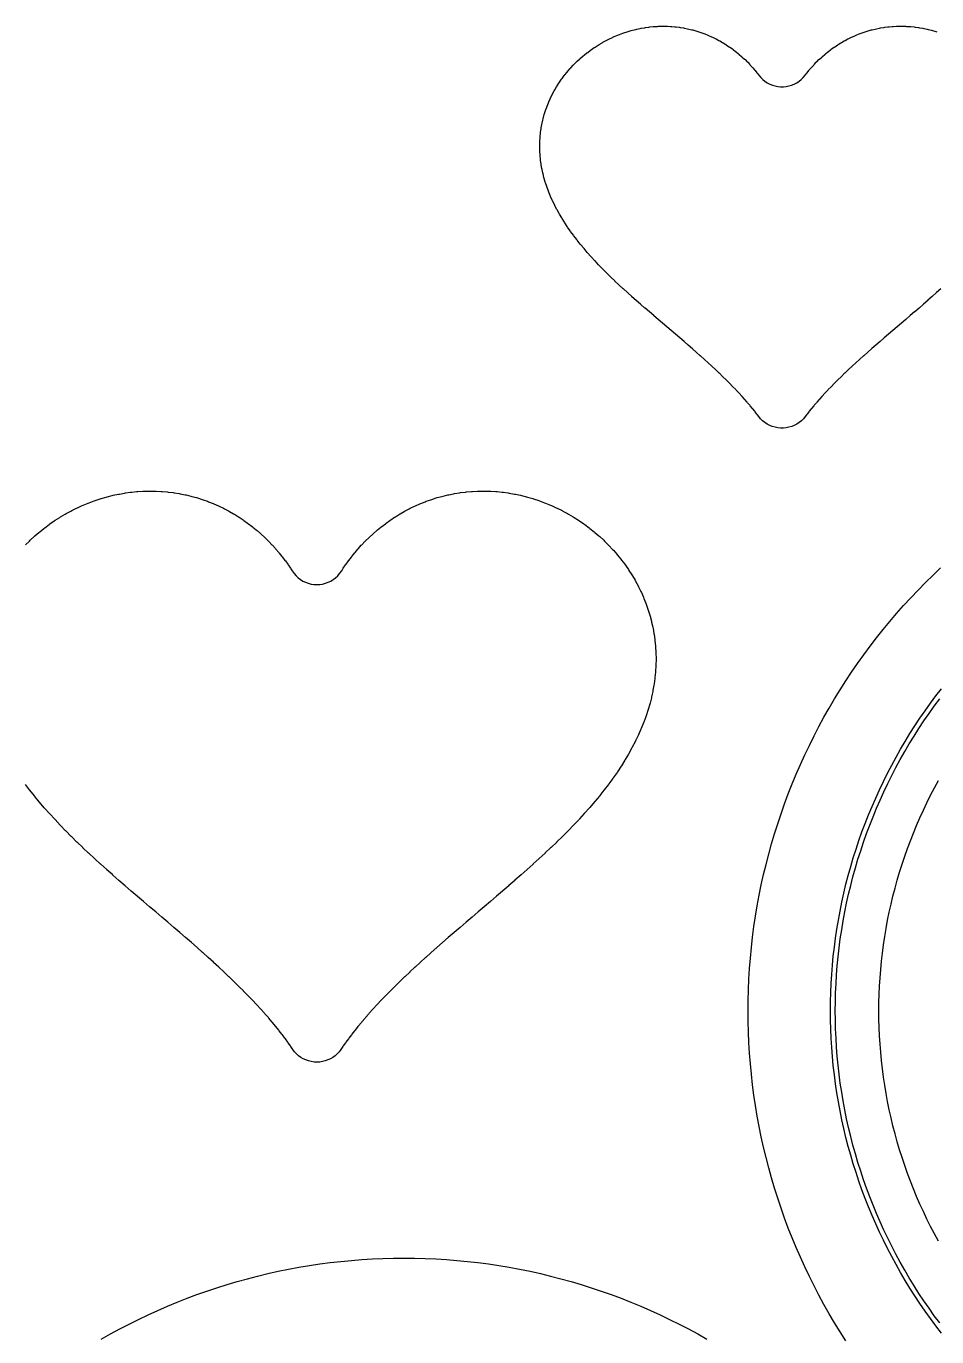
# Model space of a CAD drawing. Header units: metres. Extents: x 10 to 1210, y 10 to 2778.
# Drawn here: x 671 to 859, y 2507.8 to 2778.2 of the extents above; entities that cross this region are included whole.
import ezdxf

# ---------------------------------------------------------------- set-up
doc = ezdxf.new("R2010")
doc.units = ezdxf.units.M
for name, color, linetype in [('ACIKLIK', 5, 'Continuous'), ('CAM_SABLON', 4, 'Continuous'), ('DIS_KENAR_V91_Z3', 1, 'Continuous'), ('LAMBA_T4_Z4', 3, 'Continuous')]:
    doc.layers.add(name, color=color, linetype=linetype)

msp = doc.modelspace()

# ---------------------------------------------------------------- linework, layer by layer
at = {"layer": 'ACIKLIK'}
msp.add_lwpolyline([(859.29, 2527.49), (858.47, 2528.99), (857.68, 2530.51), (856.92, 2532.04), (856.18, 2533.58), (855.47, 2535.14), (854.79, 2536.71), (854.14, 2538.29), (853.51, 2539.88), (852.91, 2541.48), (852.34, 2543.09), (851.8, 2544.72), (851.28, 2546.35), (850.8, 2547.99), (850.34, 2549.64), (849.91, 2551.29), (849.51, 2552.96), (849.14, 2554.62), (848.8, 2556.3), (848.49, 2557.98), (848.21, 2559.67), (847.95, 2561.36), (847.73, 2563.06), (847.54, 2564.76), (847.37, 2566.46), (847.24, 2568.16), (847.14, 2569.87), (847.06, 2571.58), (847.02, 2573.29), (847, 2575), (847.02, 2576.71), (847.06, 2578.42), (847.14, 2580.13), (847.24, 2581.84), (847.37, 2583.54), (847.54, 2585.24), (847.73, 2586.94), (847.95, 2588.64), (848.21, 2590.33), (848.49, 2592.02), (848.8, 2593.7), (849.14, 2595.38), (849.51, 2597.04), (849.91, 2598.71), (850.34, 2600.36), (850.8, 2602.01), (851.28, 2603.65), (851.8, 2605.28), (852.34, 2606.91), (852.91, 2608.52), (853.51, 2610.12), (854.14, 2611.71), (854.79, 2613.29), (855.47, 2614.86), (856.18, 2616.42), (856.92, 2617.96), (857.68, 2619.49), (858.47, 2621.01), (859.29, 2622.51)], dxfattribs=at)
at = {"layer": 'CAM_SABLON'}
msp.add_lwpolyline([(859.55, 2510.61), (858.44, 2512.11), (857.35, 2513.63), (856.29, 2515.17), (855.26, 2516.72), (854.26, 2518.3), (853.28, 2519.89), (852.34, 2521.5), (851.42, 2523.13), (850.53, 2524.77), (849.66, 2526.42), (848.83, 2528.09), (848.03, 2529.78), (847.25, 2531.48), (846.51, 2533.19), (845.79, 2534.92), (845.11, 2536.65), (844.45, 2538.4), (843.83, 2540.16), (843.24, 2541.94), (842.68, 2543.72), (842.15, 2545.51), (841.65, 2547.31), (841.18, 2549.11), (840.74, 2550.93), (840.34, 2552.75), (839.97, 2554.58), (839.63, 2556.42), (839.32, 2558.26), (839.04, 2560.11), (838.8, 2561.96), (838.59, 2563.82), (838.41, 2565.67), (838.26, 2567.54), (838.15, 2569.4), (838.07, 2571.27), (838.02, 2573.13), (838, 2575), (838.02, 2576.87), (838.07, 2578.73), (838.15, 2580.6), (838.26, 2582.46), (838.41, 2584.33), (838.59, 2586.18), (838.8, 2588.04), (839.04, 2589.89), (839.32, 2591.74), (839.63, 2593.58), (839.97, 2595.42), (840.34, 2597.25), (840.74, 2599.07), (841.18, 2600.89), (841.65, 2602.69), (842.15, 2604.49), (842.68, 2606.28), (843.24, 2608.06), (843.83, 2609.84), (844.45, 2611.6), (845.11, 2613.35), (845.79, 2615.08), (846.51, 2616.81), (847.25, 2618.52), (848.03, 2620.22), (848.83, 2621.91), (849.66, 2623.58), (850.53, 2625.23), (851.42, 2626.87), (852.34, 2628.5), (853.28, 2630.11), (854.26, 2631.7), (855.26, 2633.28), (856.29, 2634.83), (857.35, 2636.37), (858.44, 2637.89), (859.55, 2639.39)], dxfattribs=at)
at = {"layer": 'DIS_KENAR_V91_Z3'}
for points in [[(859.77, 2724.01), (858.92, 2723.24), (858.88, 2723.21), (858.02, 2722.43), (857.99, 2722.41), (857.12, 2721.63), (857.1, 2721.61), (856.21, 2720.83), (856.19, 2720.82), (855.31, 2720.04), (855.29, 2720.03), (854.4, 2719.26), (854.38, 2719.25), (853.49, 2718.47), (853.48, 2718.47), (852.58, 2717.7), (852.57, 2717.69), (851.67, 2716.92), (850.77, 2716.16), (849.88, 2715.4), (848.99, 2714.64), (848.11, 2713.89), (847.24, 2713.14), (846.38, 2712.4), (845.54, 2711.66), (844.7, 2710.93), (843.87, 2710.2), (843.83, 2710.16), (843.06, 2709.47), (843.02, 2709.44), (842.26, 2708.75), (842.22, 2708.71), (841.48, 2708.04), (841.44, 2707.99), (840.72, 2707.33), (840.67, 2707.28), (839.98, 2706.62), (839.92, 2706.57), (839.25, 2705.93), (839.19, 2705.87), (838.54, 2705.23), (838.48, 2705.17), (837.85, 2704.55), (837.79, 2704.48), (837.19, 2703.87), (837.12, 2703.8), (836.54, 2703.2), (836.47, 2703.12), (835.92, 2702.53), (835.84, 2702.46), (835.31, 2701.88), (835.24, 2701.8), (834.73, 2701.23), (834.65, 2701.14), (834.17, 2700.59), (834.09, 2700.5), (833.64, 2699.96), (833.56, 2699.87), (833.12, 2699.34), (833.04, 2699.24), (832.63, 2698.74), (832.55, 2698.63), (832.17, 2698.14), (832.08, 2698.03), (831.79, 2697.64), (831.41, 2697.19), (831, 2696.78), (830.55, 2696.42), (830.06, 2696.09), (829.54, 2695.82), (829, 2695.6), (828.44, 2695.43), (827.87, 2695.32), (827.29, 2695.26), (826.71, 2695.26), (826.13, 2695.32), (825.56, 2695.43), (825, 2695.6), (824.46, 2695.82), (823.94, 2696.09), (823.45, 2696.42), (823, 2696.78), (822.59, 2697.19), (822.21, 2697.64), (821.92, 2698.03), (821.83, 2698.14), (821.45, 2698.63), (821.37, 2698.74), (820.96, 2699.24), (820.88, 2699.34), (820.44, 2699.87), (820.36, 2699.96), (819.91, 2700.5), (819.83, 2700.59), (819.35, 2701.14), (819.27, 2701.23), (818.76, 2701.8), (818.69, 2701.88), (818.16, 2702.46), (818.08, 2702.53), (817.53, 2703.12), (817.46, 2703.2), (816.88, 2703.8), (816.81, 2703.87), (816.21, 2704.48), (816.15, 2704.55), (815.52, 2705.17), (815.46, 2705.23), (814.81, 2705.87), (814.75, 2705.93), (814.08, 2706.57), (814.02, 2706.62), (813.33, 2707.28), (813.28, 2707.33), (812.56, 2707.99), (812.52, 2708.04), (811.78, 2708.71), (811.74, 2708.75), (810.98, 2709.44), (810.94, 2709.47), (810.17, 2710.16), (810.13, 2710.2), (809.34, 2710.89), (808.5, 2711.63), (807.65, 2712.38), (806.78, 2713.12), (805.91, 2713.87), (805.02, 2714.63), (804.13, 2715.39), (803.23, 2716.16), (802.34, 2716.92), (801.44, 2717.69), (801.43, 2717.69), (800.53, 2718.46), (800.52, 2718.47), (799.63, 2719.23), (799.62, 2719.25), (798.73, 2720.01), (798.71, 2720.03), (797.83, 2720.8), (797.81, 2720.82), (796.93, 2721.59), (796.9, 2721.61), (796.03, 2722.38), (796.01, 2722.41), (795.15, 2723.18), (795.11, 2723.21), (794.26, 2723.98), (794.23, 2724.02), (793.39, 2724.79), (793.35, 2724.83), (792.53, 2725.6), (792.49, 2725.64), (791.68, 2726.42), (791.63, 2726.47), (790.84, 2727.25), (790.79, 2727.3), (790.01, 2728.08), (789.96, 2728.13), (789.2, 2728.91), (789.15, 2728.97), (788.41, 2729.75), (788.35, 2729.81), (787.63, 2730.59), (787.57, 2730.66), (786.88, 2731.44), (786.81, 2731.52), (786.14, 2732.3), (786.07, 2732.38), (785.42, 2733.16), (785.35, 2733.25), (784.7, 2734.07), (784.7, 2734.07), (784.62, 2734.17), (784.03, 2734.95), (783.95, 2735.05), (783.38, 2735.83), (783.3, 2735.94), (782.76, 2736.71), (782.68, 2736.83), (782.17, 2737.61), (782.09, 2737.73), (781.61, 2738.5), (781.53, 2738.64), (781.07, 2739.4), (780.99, 2739.55), (780.57, 2740.31), (780.49, 2740.46), (780.09, 2741.22), (780.01, 2741.38), (779.65, 2742.14), (779.57, 2742.31), (779.24, 2743.06), (779.16, 2743.23), (778.86, 2743.98), (778.79, 2744.16), (778.52, 2744.91), (778.45, 2745.1), (778.21, 2745.84), (778.14, 2746.04), (777.93, 2746.77), (777.87, 2746.98), (777.69, 2747.7), (777.64, 2747.92), (777.48, 2748.64), (777.44, 2748.86), (777.32, 2749.57), (777.28, 2749.8), (777.18, 2750.51), (777.16, 2750.74), (777.09, 2751.45), (777.07, 2751.68), (777.03, 2752.38), (777.02, 2752.62), (777, 2753.31), (777, 2753.55), (777.02, 2754.24), (777.03, 2754.48), (777.07, 2755.17), (777.09, 2755.41), (777.15, 2756.09), (777.18, 2756.33), (777.28, 2757.01), (777.32, 2757.25), (777.44, 2757.92), (777.49, 2758.16), (777.64, 2758.83), (777.69, 2759.06), (777.87, 2759.72), (777.94, 2759.95), (778.14, 2760.61), (778.21, 2760.83), (778.44, 2761.48), (778.52, 2761.7), (778.78, 2762.35), (778.87, 2762.56), (779.15, 2763.2), (779.25, 2763.41), (779.56, 2764.04), (779.66, 2764.24), (780, 2764.87), (780.11, 2765.06), (780.47, 2765.67), (780.59, 2765.87), (780.97, 2766.47), (781.09, 2766.65), (781.5, 2767.24), (781.63, 2767.42), (782.06, 2768), (782.2, 2768.17), (782.65, 2768.73), (782.79, 2768.9), (783.27, 2769.45), (783.42, 2769.61), (783.91, 2770.14), (784.06, 2770.29), (784.58, 2770.81), (784.74, 2770.96), (785.28, 2771.45), (785.44, 2771.6), (785.99, 2772.08), (786.16, 2772.21), (786.73, 2772.67), (786.9, 2772.8), (787.49, 2773.24), (787.66, 2773.36), (788.26, 2773.78), (788.44, 2773.9), (789.06, 2774.29), (789.24, 2774.4), (789.87, 2774.77), (790.05, 2774.88), (790.7, 2775.23), (790.88, 2775.33), (791.54, 2775.65), (791.73, 2775.74), (792.39, 2776.04), (792.59, 2776.13), (793.25, 2776.4), (793.45, 2776.48), (794.13, 2776.73), (794.33, 2776.8), (795.01, 2777.03), (795.22, 2777.09), (795.9, 2777.29), (796.11, 2777.35), (796.8, 2777.52), (797.01, 2777.57), (797.7, 2777.72), (797.91, 2777.76), (798.6, 2777.88), (798.82, 2777.91), (799.51, 2778.01), (799.73, 2778.03), (800.41, 2778.1), (800.64, 2778.12), (801.32, 2778.16), (801.54, 2778.17), (802.22, 2778.19), (802.45, 2778.19), (803.12, 2778.18), (803.34, 2778.18), (804.02, 2778.14), (804.24, 2778.13), (804.9, 2778.07), (805.13, 2778.05), (805.79, 2777.97), (806.01, 2777.94), (806.66, 2777.83), (806.88, 2777.79), (807.52, 2777.66), (807.74, 2777.61), (808.38, 2777.46), (808.59, 2777.41), (809.22, 2777.23), (809.43, 2777.17), (810.04, 2776.97), (810.25, 2776.9), (810.86, 2776.69), (811.06, 2776.61), (811.66, 2776.37), (811.86, 2776.29), (812.44, 2776.03), (812.63, 2775.94), (813.21, 2775.66), (813.4, 2775.57), (813.96, 2775.27), (814.14, 2775.17), (814.69, 2774.86), (814.87, 2774.75), (815.4, 2774.42), (815.57, 2774.31), (816.09, 2773.96), (816.26, 2773.85), (816.77, 2773.49), (816.92, 2773.37), (817.42, 2772.99), (817.57, 2772.87), (818.05, 2772.48), (818.19, 2772.36), (818.66, 2771.96), (818.79, 2771.83), (819.24, 2771.42), (819.37, 2771.29), (819.8, 2770.87), (819.93, 2770.74), (820.34, 2770.31), (820.46, 2770.18), (820.86, 2769.74), (820.97, 2769.61), (821.36, 2769.16), (821.46, 2769.03), (821.83, 2768.58), (821.93, 2768.45), (822.14, 2768.18), (822.6, 2767.62), (823.02, 2767.21), (823.47, 2766.85), (823.96, 2766.53), (824.47, 2766.26), (825.01, 2766.04), (825.56, 2765.88), (826.13, 2765.76), (826.71, 2765.71), (827.29, 2765.71), (827.87, 2765.76), (828.44, 2765.88), (828.99, 2766.04), (829.53, 2766.26), (830.04, 2766.53), (830.53, 2766.85), (830.98, 2767.21), (831.4, 2767.62), (831.86, 2768.18), (832.07, 2768.45), (832.17, 2768.58), (832.54, 2769.03), (832.64, 2769.16), (833.03, 2769.61), (833.14, 2769.74), (833.54, 2770.18), (833.66, 2770.31), (834.07, 2770.74), (834.2, 2770.87), (834.63, 2771.29), (834.76, 2771.42), (835.21, 2771.83), (835.34, 2771.96), (835.81, 2772.36), (835.95, 2772.48), (836.43, 2772.87), (836.58, 2772.99), (837.08, 2773.37), (837.23, 2773.49), (837.74, 2773.85), (837.91, 2773.96), (838.43, 2774.31), (838.6, 2774.42), (839.13, 2774.75), (839.31, 2774.86), (839.86, 2775.17), (840.04, 2775.27), (840.6, 2775.57), (840.79, 2775.66), (841.37, 2775.94), (841.56, 2776.03), (842.14, 2776.29), (842.34, 2776.37), (842.94, 2776.61), (843.14, 2776.69), (843.75, 2776.9), (843.96, 2776.97), (844.57, 2777.17), (844.78, 2777.23), (845.41, 2777.41), (845.62, 2777.46), (846.26, 2777.61), (846.48, 2777.66), (847.12, 2777.79), (847.34, 2777.83), (847.99, 2777.94), (848.21, 2777.97), (848.87, 2778.05), (849.1, 2778.07), (849.76, 2778.13), (849.98, 2778.14), (850.66, 2778.18), (850.88, 2778.18), (851.56, 2778.19), (851.78, 2778.19), (852.46, 2778.17), (852.68, 2778.16), (853.36, 2778.12), (853.59, 2778.1), (854.27, 2778.03), (854.49, 2778.01), (855.18, 2777.91), (855.4, 2777.88), (856.09, 2777.76), (856.3, 2777.72), (856.99, 2777.57), (857.2, 2777.52), (857.89, 2777.35), (858.1, 2777.29), (858.78, 2777.09), (858.99, 2777.03)], [(670.86, 2671.18), (671.65, 2671.96), (671.8, 2672.11), (672.62, 2672.87), (672.78, 2673.01), (673.62, 2673.73), (673.78, 2673.87), (674.65, 2674.57), (674.82, 2674.7), (675.71, 2675.36), (675.89, 2675.48), (676.8, 2676.12), (676.98, 2676.23), (677.92, 2676.83), (678.1, 2676.94), (679.05, 2677.51), (679.24, 2677.61), (680.21, 2678.14), (680.4, 2678.24), (681.39, 2678.73), (681.58, 2678.82), (682.58, 2679.28), (682.78, 2679.36), (683.8, 2679.78), (684, 2679.86), (685.02, 2680.24), (685.22, 2680.31), (686.26, 2680.65), (686.46, 2680.72), (687.5, 2681.02), (687.72, 2681.08), (688.76, 2681.34), (688.97, 2681.39), (690.02, 2681.61), (690.24, 2681.65), (691.29, 2681.84), (691.5, 2681.87), (692.56, 2682.01), (692.78, 2682.04), (693.82, 2682.15), (694.05, 2682.16), (695.09, 2682.23), (695.31, 2682.24), (696.36, 2682.27), (696.58, 2682.27), (697.61, 2682.26), (697.84, 2682.25), (698.87, 2682.2), (699.09, 2682.18), (700.11, 2682.1), (700.33, 2682.07), (701.35, 2681.95), (701.57, 2681.92), (702.57, 2681.75), (702.79, 2681.71), (703.78, 2681.52), (703.99, 2681.47), (704.97, 2681.24), (705.18, 2681.18), (706.15, 2680.91), (706.36, 2680.85), (707.3, 2680.55), (707.51, 2680.48), (708.44, 2680.15), (708.65, 2680.07), (709.56, 2679.7), (709.76, 2679.62), (710.66, 2679.23), (710.85, 2679.14), (711.73, 2678.71), (711.92, 2678.62), (712.78, 2678.16), (712.96, 2678.06), (713.8, 2677.58), (713.98, 2677.48), (714.8, 2676.97), (714.97, 2676.86), (715.77, 2676.33), (715.93, 2676.21), (716.71, 2675.66), (716.86, 2675.54), (717.62, 2674.97), (717.77, 2674.85), (718.5, 2674.25), (718.64, 2674.13), (719.35, 2673.51), (719.48, 2673.39), (720.16, 2672.76), (720.3, 2672.63), (720.95, 2671.99), (721.08, 2671.86), (721.71, 2671.2), (721.83, 2671.08), (722.43, 2670.41), (722.54, 2670.28), (723.12, 2669.6), (723.23, 2669.47), (723.78, 2668.79), (723.88, 2668.66), (724.4, 2667.97), (724.5, 2667.84), (724.99, 2667.15), (725.08, 2667.02), (725.55, 2666.33), (725.64, 2666.2), (725.87, 2665.84), (726.31, 2665.23), (726.7, 2664.78), (727.14, 2664.37), (727.62, 2664.01), (728.13, 2663.7), (728.67, 2663.44), (729.23, 2663.23), (729.81, 2663.09), (730.4, 2663), (731, 2662.97), (731.6, 2663), (732.19, 2663.09), (732.77, 2663.23), (733.33, 2663.44), (733.87, 2663.7), (734.38, 2664.01), (734.86, 2664.37), (735.3, 2664.78), (735.69, 2665.23), (736.13, 2665.84), (736.36, 2666.2), (736.45, 2666.33), (736.92, 2667.02), (737.01, 2667.15), (737.5, 2667.84), (737.6, 2667.97), (738.12, 2668.66), (738.22, 2668.79), (738.77, 2669.47), (738.88, 2669.6), (739.46, 2670.28), (739.57, 2670.41), (740.17, 2671.08), (740.29, 2671.2), (740.92, 2671.86), (741.05, 2671.99), (741.7, 2672.63), (741.84, 2672.76), (742.52, 2673.39), (742.65, 2673.51), (743.36, 2674.13), (743.5, 2674.25), (744.23, 2674.85), (744.38, 2674.97), (745.14, 2675.54), (745.29, 2675.66), (746.07, 2676.21), (746.23, 2676.33), (747.03, 2676.86), (747.2, 2676.97), (748.02, 2677.48), (748.2, 2677.58), (749.04, 2678.06), (749.22, 2678.16), (750.08, 2678.62), (750.27, 2678.71), (751.15, 2679.14), (751.34, 2679.23), (752.24, 2679.62), (752.44, 2679.7), (753.35, 2680.07), (753.56, 2680.15), (754.49, 2680.48), (754.7, 2680.55), (755.64, 2680.85), (755.85, 2680.91), (756.82, 2681.18), (757.03, 2681.24), (758.01, 2681.47), (758.22, 2681.52), (759.21, 2681.71), (759.43, 2681.75), (760.43, 2681.92), (760.65, 2681.95), (761.67, 2682.07), (761.89, 2682.1), (762.91, 2682.18), (763.13, 2682.2), (764.16, 2682.25), (764.39, 2682.26), (765.42, 2682.27), (765.64, 2682.27), (766.69, 2682.24), (766.91, 2682.23), (767.95, 2682.16), (768.18, 2682.15), (769.23, 2682.04), (769.44, 2682.01), (770.5, 2681.87), (770.71, 2681.84), (771.76, 2681.65), (771.98, 2681.61), (773.03, 2681.39), (773.24, 2681.34), (774.28, 2681.08), (774.5, 2681.02), (775.54, 2680.72), (775.74, 2680.65), (776.78, 2680.31), (776.98, 2680.24), (778, 2679.86), (778.2, 2679.78), (779.22, 2679.36), (779.42, 2679.28), (780.42, 2678.82), (780.61, 2678.73), (781.6, 2678.24), (781.79, 2678.14), (782.76, 2677.61), (782.95, 2677.51), (783.9, 2676.94), (784.08, 2676.83), (785.02, 2676.23), (785.2, 2676.12), (786.11, 2675.48), (786.29, 2675.36), (787.18, 2674.7), (787.35, 2674.57), (788.22, 2673.87), (788.38, 2673.73), (789.22, 2673.01), (789.38, 2672.87), (790.2, 2672.11), (790.35, 2671.96), (791.14, 2671.18), (791.29, 2671.03), (792.05, 2670.22), (792.19, 2670.06), (792.92, 2669.23), (793.06, 2669.06), (793.75, 2668.2), (793.88, 2668.03), (794.54, 2667.15), (794.67, 2666.97), (795.29, 2666.08), (795.42, 2665.89), (796, 2664.97), (796.12, 2664.78), (796.67, 2663.85), (796.78, 2663.65), (797.29, 2662.7), (797.4, 2662.5), (797.87, 2661.53), (797.97, 2661.32), (798.4, 2660.35), (798.49, 2660.13), (798.88, 2659.14), (798.96, 2658.92), (799.32, 2657.92), (799.39, 2657.7), (799.7, 2656.68), (799.77, 2656.46), (800.04, 2655.43), (800.1, 2655.2), (800.33, 2654.17), (800.38, 2653.94), (800.56, 2652.9), (800.6, 2652.66), (800.75, 2651.62), (800.78, 2651.38), (800.88, 2650.33), (800.9, 2650.09), (800.97, 2649.03), (800.98, 2648.79), (801, 2647.72), (801, 2647.49), (800.98, 2646.42), (800.97, 2646.18), (800.9, 2645.1), (800.88, 2644.87), (800.78, 2643.79), (800.75, 2643.56), (800.6, 2642.47), (800.57, 2642.25), (800.37, 2641.16), (800.33, 2640.94), (800.1, 2639.84), (800.05, 2639.63), (799.77, 2638.52), (799.71, 2638.32), (799.39, 2637.21), (799.32, 2637.01), (798.96, 2635.9), (798.89, 2635.71), (798.48, 2634.59), (798.41, 2634.41), (797.96, 2633.29), (797.88, 2633.12), (797.38, 2631.99), (797.31, 2631.83), (796.77, 2630.7), (796.69, 2630.54), (796.1, 2629.42), (796.02, 2629.27), (795.4, 2628.14), (795.31, 2627.99), (794.65, 2626.86), (794.57, 2626.73), (793.86, 2625.6), (793.78, 2625.47), (793.03, 2624.34), (792.95, 2624.22), (792.16, 2623.09), (792.08, 2622.98), (791.25, 2621.85), (791.18, 2621.75), (790.31, 2620.61), (790.24, 2620.52), (789.37, 2619.43), (789.3, 2619.34), (788.37, 2618.21), (788.3, 2618.13), (787.33, 2617), (787.26, 2616.92), (786.26, 2615.79), (786.2, 2615.72), (785.17, 2614.6), (785.11, 2614.53), (784.05, 2613.41), (783.99, 2613.35), (782.91, 2612.23), (782.85, 2612.18), (781.74, 2611.06), (781.69, 2611.01), (780.56, 2609.9), (780.51, 2609.85), (779.36, 2608.74), (779.32, 2608.7), (778.14, 2607.59), (778.1, 2607.56), (776.91, 2606.45), (776.88, 2606.42), (775.67, 2605.32), (775.64, 2605.29), (774.42, 2604.19), (774.39, 2604.17), (773.16, 2603.07), (773.13, 2603.05), (771.89, 2601.96), (771.87, 2601.94), (770.62, 2600.85), (770.6, 2600.84), (769.35, 2599.75), (769.33, 2599.74), (768.08, 2598.66), (768.07, 2598.65), (766.8, 2597.57), (766.8, 2597.57), (765.54, 2596.49), (764.27, 2595.42), (763.02, 2594.35), (761.78, 2593.3), (760.55, 2592.24), (759.34, 2591.2), (758.13, 2590.16), (756.94, 2589.12), (755.77, 2588.1), (754.61, 2587.07), (754.57, 2587.04), (753.47, 2586.05), (753.43, 2586.02), (752.36, 2585.04), (752.32, 2585), (751.27, 2584.04), (751.22, 2584), (750.2, 2583.05), (750.15, 2583), (749.16, 2582.06), (749.1, 2582.01), (748.14, 2581.08), (748.08, 2581.03), (747.15, 2580.11), (747.09, 2580.05), (746.18, 2579.15), (746.12, 2579.09), (745.25, 2578.2), (745.18, 2578.13), (744.34, 2577.26), (744.27, 2577.19), (743.47, 2576.33), (743.4, 2576.25), (742.62, 2575.41), (742.55, 2575.33), (741.81, 2574.51), (741.73, 2574.42), (741.02, 2573.61), (740.95, 2573.52), (740.27, 2572.73), (740.19, 2572.63), (739.55, 2571.86), (739.47, 2571.76), (738.87, 2571.01), (738.79, 2570.9), (738.21, 2570.17), (738.13, 2570.06), (737.59, 2569.35), (737.51, 2569.24), (737, 2568.54), (736.92, 2568.43), (736.45, 2567.76), (736.36, 2567.63), (735.96, 2567.04), (735.61, 2566.58), (735.21, 2566.15), (734.78, 2565.76), (734.31, 2565.41), (733.81, 2565.12), (733.28, 2564.87), (732.73, 2564.67), (732.16, 2564.53), (731.58, 2564.45), (731, 2564.42), (730.42, 2564.45), (729.84, 2564.53), (729.27, 2564.67), (728.72, 2564.87), (728.19, 2565.12), (727.69, 2565.41), (727.22, 2565.76), (726.79, 2566.15), (726.39, 2566.58), (726.04, 2567.04), (725.64, 2567.63), (725.55, 2567.76), (725.08, 2568.43), (725, 2568.54), (724.49, 2569.24), (724.41, 2569.35), (723.87, 2570.06), (723.79, 2570.17), (723.21, 2570.9), (723.13, 2571.01), (722.53, 2571.76), (722.45, 2571.86), (721.81, 2572.63), (721.73, 2572.73), (721.05, 2573.52), (720.98, 2573.61), (720.27, 2574.42), (720.19, 2574.51), (719.45, 2575.33), (719.38, 2575.41), (718.6, 2576.25), (718.53, 2576.33), (717.73, 2577.19), (717.66, 2577.26), (716.82, 2578.13), (716.75, 2578.2), (715.88, 2579.09), (715.82, 2579.15), (714.91, 2580.05), (714.85, 2580.11), (713.92, 2581.03), (713.86, 2581.08), (712.9, 2582.01), (712.84, 2582.06), (711.85, 2583), (711.8, 2583.05), (710.78, 2584), (710.73, 2584.04), (709.68, 2585), (709.64, 2585.04), (708.57, 2586.02), (708.53, 2586.05), (707.43, 2587.04), (707.39, 2587.07), (706.27, 2588.06), (705.09, 2589.09), (703.9, 2590.13), (702.69, 2591.18), (701.47, 2592.23), (700.23, 2593.29), (698.98, 2594.35), (697.73, 2595.42), (696.47, 2596.49), (695.21, 2597.56), (695.2, 2597.57), (693.94, 2598.64), (693.93, 2598.65), (692.68, 2599.73), (692.66, 2599.74), (691.41, 2600.83), (691.4, 2600.84), (690.15, 2601.93), (690.13, 2601.94), (688.89, 2603.03), (688.87, 2603.05), (687.64, 2604.14), (687.61, 2604.17), (686.39, 2605.26), (686.36, 2605.29), (685.16, 2606.39), (685.12, 2606.42), (683.93, 2607.52), (683.89, 2607.56), (682.72, 2608.66), (682.68, 2608.7), (681.53, 2609.81), (681.48, 2609.85), (680.35, 2610.96), (680.3, 2611.01), (679.2, 2612.13), (679.14, 2612.18), (678.06, 2613.29), (678, 2613.35), (676.95, 2614.47), (676.89, 2614.54), (675.86, 2615.66), (675.8, 2615.73), (674.8, 2616.85), (674.73, 2616.93), (673.77, 2618.05), (673.7, 2618.13), (672.77, 2619.26), (672.69, 2619.35), (671.76, 2620.52), (671.76, 2620.52), (671.68, 2620.62), (670.82, 2621.75)], [(840.17, 2506.92), (838.99, 2508.76), (837.85, 2510.62), (836.75, 2512.5), (835.67, 2514.4), (834.63, 2516.32), (833.62, 2518.25), (832.65, 2520.2), (831.71, 2522.17), (830.81, 2524.16), (829.94, 2526.16), (829.1, 2528.17), (828.3, 2530.2), (827.54, 2532.25), (826.81, 2534.3), (826.12, 2536.37), (825.46, 2538.45), (824.84, 2540.55), (824.26, 2542.65), (823.71, 2544.76), (823.2, 2546.88), (822.73, 2549.01), (822.3, 2551.15), (821.9, 2553.29), (821.54, 2555.45), (821.22, 2557.6), (820.93, 2559.77), (820.68, 2561.93), (820.48, 2564.11), (820.3, 2566.28), (820.17, 2568.46), (820.08, 2570.64), (820.02, 2572.82), (820, 2575), (820.02, 2577.18), (820.08, 2579.36), (820.17, 2581.54), (820.3, 2583.72), (820.48, 2585.89), (820.68, 2588.07), (820.93, 2590.23), (821.22, 2592.4), (821.54, 2594.55), (821.9, 2596.71), (822.3, 2598.85), (822.73, 2600.99), (823.2, 2603.12), (823.71, 2605.24), (824.26, 2607.35), (824.84, 2609.45), (825.46, 2611.55), (826.12, 2613.63), (826.81, 2615.7), (827.54, 2617.75), (828.3, 2619.8), (829.1, 2621.83), (829.94, 2623.84), (830.81, 2625.84), (831.71, 2627.83), (832.65, 2629.8), (833.62, 2631.75), (834.63, 2633.68), (835.67, 2635.6), (836.75, 2637.5), (837.85, 2639.38), (838.99, 2641.24), (840.17, 2643.08), (841.37, 2644.9), (842.61, 2646.7), (843.87, 2648.47), (845.17, 2650.23), (846.5, 2651.96), (847.86, 2653.67), (849.24, 2655.35), (850.66, 2657.01), (852.11, 2658.64), (853.58, 2660.25), (855.08, 2661.83), (856.61, 2663.39), (858.17, 2664.92), (859.75, 2666.42)], [(686.5, 2507.25), (688.4, 2508.33), (690.32, 2509.37), (692.25, 2510.38), (694.2, 2511.35), (696.17, 2512.29), (698.16, 2513.19), (700.16, 2514.06), (702.17, 2514.9), (704.2, 2515.7), (706.25, 2516.46), (708.3, 2517.19), (710.37, 2517.88), (712.45, 2518.54), (714.55, 2519.16), (716.65, 2519.74), (718.76, 2520.29), (720.88, 2520.8), (723.01, 2521.27), (725.15, 2521.7), (727.29, 2522.1), (729.45, 2522.46), (731.6, 2522.78), (733.77, 2523.07), (735.93, 2523.32), (738.11, 2523.52), (740.28, 2523.7), (742.46, 2523.83), (744.64, 2523.92), (746.82, 2523.98), (749, 2524), (751.18, 2523.98), (753.36, 2523.92), (755.54, 2523.83), (757.72, 2523.7), (759.89, 2523.52), (762.07, 2523.32), (764.23, 2523.07), (766.4, 2522.78), (768.55, 2522.46), (770.71, 2522.1), (772.85, 2521.7), (774.99, 2521.27), (777.12, 2520.8), (779.24, 2520.29), (781.35, 2519.74), (783.45, 2519.16), (785.55, 2518.54), (787.63, 2517.88), (789.7, 2517.19), (791.75, 2516.46), (793.8, 2515.7), (795.83, 2514.9), (797.84, 2514.06), (799.84, 2513.19), (801.83, 2512.29), (803.8, 2511.35), (805.75, 2510.38), (807.68, 2509.37), (809.6, 2508.33), (811.5, 2507.25)]]:
    msp.add_lwpolyline(points, dxfattribs=at)
at = {"layer": 'LAMBA_T4_Z4'}
msp.add_lwpolyline([(859.9, 2508.51), (858.75, 2510), (857.63, 2511.52), (856.53, 2513.05), (855.46, 2514.61), (854.42, 2516.18), (853.41, 2517.77), (852.43, 2519.38), (851.47, 2521), (850.54, 2522.64), (849.64, 2524.3), (848.77, 2525.97), (847.93, 2527.66), (847.12, 2529.36), (846.34, 2531.07), (845.59, 2532.8), (844.86, 2534.54), (844.17, 2536.3), (843.51, 2538.06), (842.88, 2539.84), (842.29, 2541.63), (841.72, 2543.42), (841.18, 2545.23), (840.68, 2547.05), (840.21, 2548.87), (839.77, 2550.71), (839.36, 2552.55), (838.98, 2554.39), (838.64, 2556.25), (838.33, 2558.11), (838.05, 2559.97), (837.81, 2561.84), (837.59, 2563.71), (837.41, 2565.59), (837.26, 2567.47), (837.15, 2569.35), (837.07, 2571.23), (837.02, 2573.12), (837, 2575), (837.02, 2576.88), (837.07, 2578.77), (837.15, 2580.65), (837.26, 2582.53), (837.41, 2584.41), (837.59, 2586.29), (837.81, 2588.16), (838.05, 2590.03), (838.33, 2591.89), (838.64, 2593.75), (838.98, 2595.61), (839.36, 2597.45), (839.77, 2599.29), (840.21, 2601.13), (840.68, 2602.95), (841.18, 2604.77), (841.72, 2606.58), (842.29, 2608.37), (842.88, 2610.16), (843.51, 2611.94), (844.17, 2613.7), (844.86, 2615.46), (845.59, 2617.2), (846.34, 2618.93), (847.12, 2620.64), (847.93, 2622.34), (848.77, 2624.03), (849.64, 2625.7), (850.54, 2627.36), (851.47, 2629), (852.43, 2630.62), (853.41, 2632.23), (854.42, 2633.82), (855.46, 2635.39), (856.53, 2636.95), (857.63, 2638.48), (858.75, 2640), (859.9, 2641.49)], dxfattribs=at)

doc.saveas('drawing.dxf')
